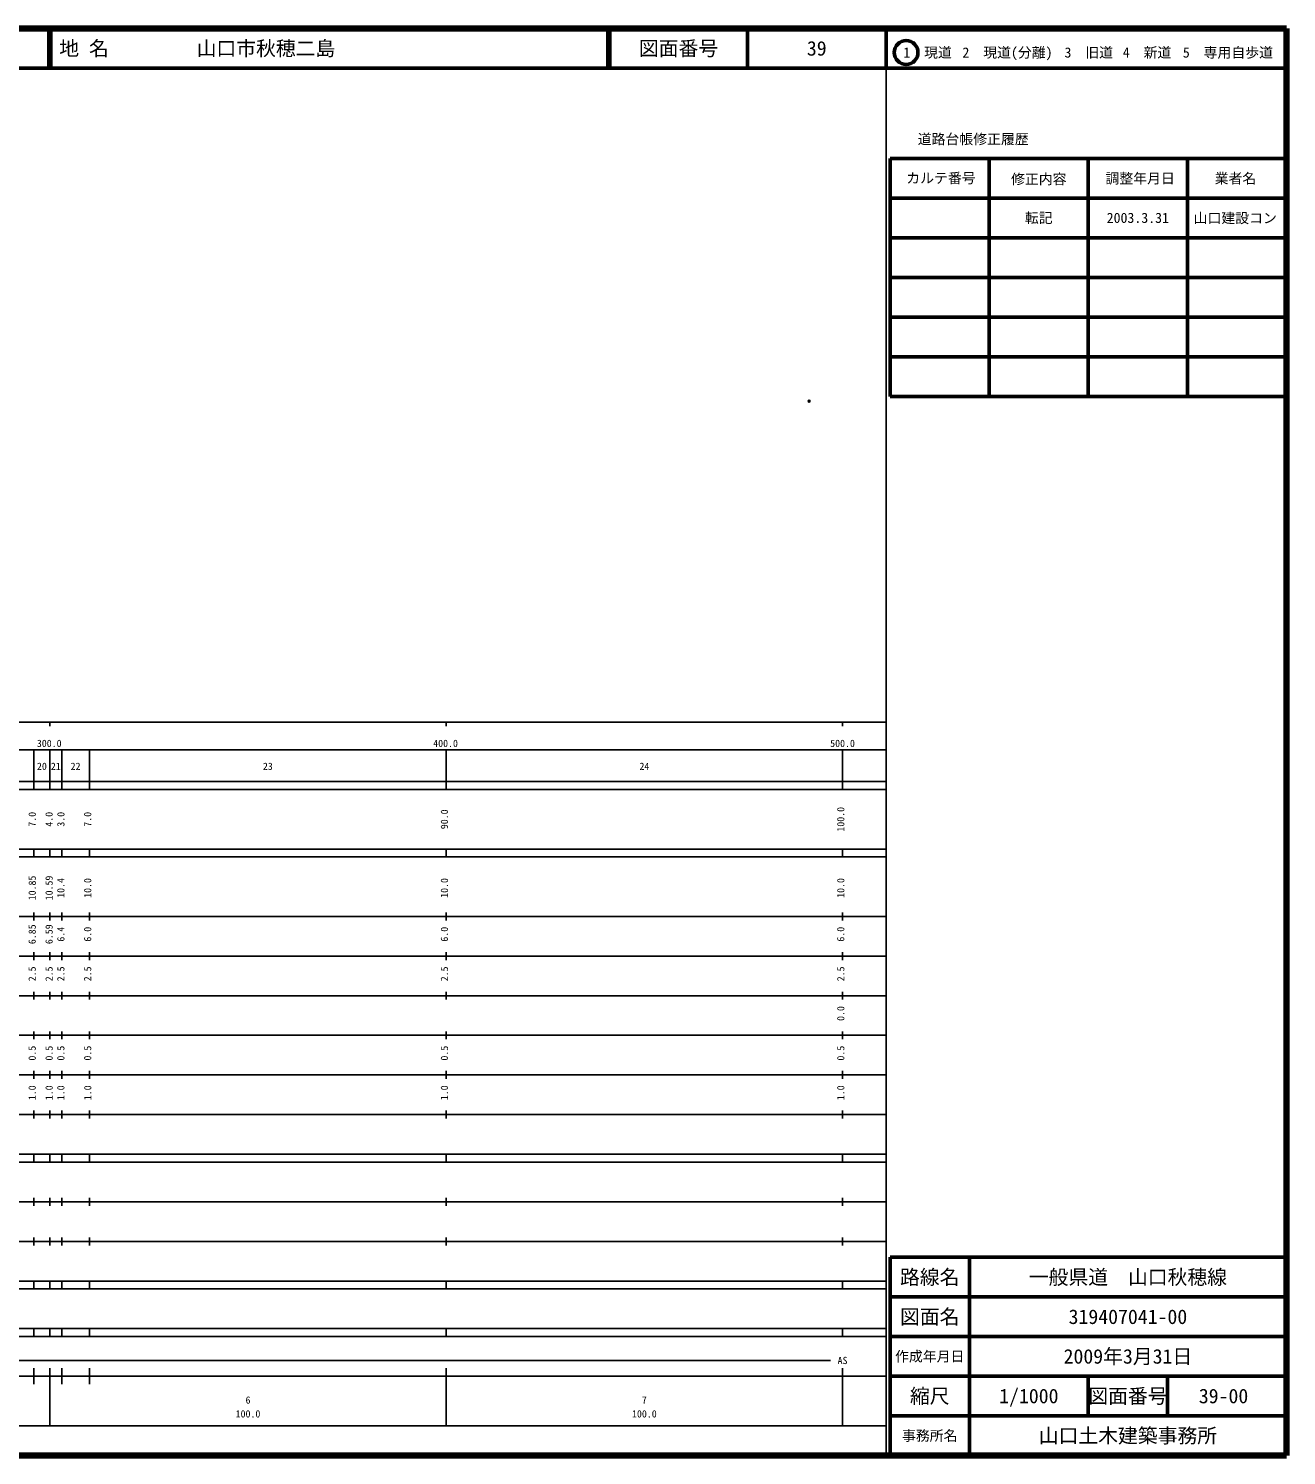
# Model space of a CAD drawing. Units: millimetres on the paper. Extents: x 40 to 680, y 20 to 380.
# Drawn here: x 362.6 to 680, y 20 to 380 of the extents above; entities that cross this region are included whole.
import ezdxf
from ezdxf.enums import TextEntityAlignment as Align

# ---------------------------------------------------------------- set-up
doc = ezdxf.new("R2010")
doc.units = ezdxf.units.MM
doc.header["$PDMODE"] = 32
doc.header["$PDSIZE"] = 0.5
doc.layers.add('M-OTRS', color=6, linetype='Continuous')
doc.layers.add('M-TTL-TXT', color=7, linetype='Continuous')
for name, color, linetype, lineweight in [('M-TTL', 2, 'Continuous', 140), ('M-TTL-BAND', 7, 'Continuous', 25), ('M-TTL-FRAM', 2, 'Continuous', 50), ('M-TTL-LINE', 7, 'Continuous', 50)]:
    doc.layers.add(name, color=color, linetype=linetype, lineweight=lineweight)
doc.styles.add('ＭＳ ゴシック', font='')
doc.styles.get('ＭＳ ゴシック').set_extended_font_data('MS Gothic')

msp = doc.modelspace()

# ---------------------------------------------------------------- linework, layer by layer
at = {"layer": 'M-OTRS'}
msp.add_point((559.547, 286.015), dxfattribs=at)
at = {"layer": 'M-TTL'}
for p, q in [((680, 380), (40, 380)), ((680, 20), (680, 380)), ((40, 20), (680, 20))]:
    msp.add_line(p, q, dxfattribs=at)
at = {"layer": 'M-TTL-BAND'}
for p, q in [((579, 20), (579, 370)), ((40, 205), (579, 205)), ((368, 205), (368, 204)), ((468, 205), (468, 204)), ((568, 205), (568, 204)), ((68, 198), (579, 198)), ((364, 188), (364, 198)), ((368, 188), (368, 198)), ((371, 188), (371, 198)), ((378, 188), (378, 198)), ((468, 188), (468, 198)), ((568, 188), (568, 198)), ((40, 190), (579, 190)), ((40, 188), (579, 188)), ((40, 173), (579, 173)), ((364, 171), (364, 173)), ((368, 171), (368, 173)), ((371, 171), (371, 173)), ((378, 171), (378, 173)), ((468, 171), (468, 173)), ((568, 171), (568, 173)), ((40, 171), (579, 171)), ((40, 156), (579, 156)), ((364, 155), (364, 157)), ((368, 155), (368, 157)), ((371, 155), (371, 157)), ((378, 155), (378, 157)), ((468, 155), (468, 157)), ((568, 155), (568, 157)), ((46, 146), (579, 146)), ((364, 145), (364, 147)), ((368, 145), (368, 147)), ((371, 145), (371, 147)), ((378, 145), (378, 147)), ((468, 145), (468, 147)), ((568, 145), (568, 147)), ((364, 135), (364, 137)), ((368, 135), (368, 137)), ((371, 135), (371, 137)), ((378, 135), (378, 137)), ((468, 135), (468, 137)), ((568, 135), (568, 137)), ((52, 136), (579, 136)), ((46, 126), (579, 126)), ((364, 125), (364, 127)), ((368, 125), (368, 127)), ((371, 125), (371, 127)), ((378, 125), (378, 127)), ((468, 125), (468, 127)), ((568, 125), (568, 127)), ((52, 116), (579, 116)), ((364, 115), (364, 117)), ((368, 115), (368, 117)), ((371, 115), (371, 117)), ((378, 115), (378, 117)), ((468, 115), (468, 117)), ((568, 115), (568, 117)), ((46, 106), (579, 106)), ((364, 105), (364, 107)), ((368, 105), (368, 107)), ((371, 105), (371, 107)), ((378, 105), (378, 107)), ((468, 105), (468, 107)), ((568, 105), (568, 107)), ((40, 96), (579, 96)), ((40, 94), (579, 94)), ((364, 94), (364, 96)), ((368, 94), (368, 96)), ((371, 94), (371, 96)), ((378, 94), (378, 96)), ((468, 94), (468, 96)), ((568, 94), (568, 96)), ((49, 84), (579, 84)), ((364, 83), (364, 85)), ((368, 83), (368, 85)), ((371, 83), (371, 85)), ((378, 83), (378, 85)), ((468, 83), (468, 85)), ((568, 83), (568, 85)), ((40, 74), (579, 74)), ((364, 73), (364, 75)), ((368, 73), (368, 75)), ((371, 73), (371, 75)), ((378, 73), (378, 75)), ((468, 73), (468, 75)), ((568, 73), (568, 75)), ((40, 64), (579, 64)), ((40, 62), (579, 62)), ((364, 62), (364, 64)), ((368, 62), (368, 64)), ((371, 62), (371, 64)), ((378, 62), (378, 64)), ((468, 62), (468, 64)), ((568, 62), (568, 64)), ((40, 52), (579, 52)), ((364, 50), (364, 52)), ((368, 50), (368, 52)), ((371, 50), (371, 52)), ((378, 50), (378, 52)), ((468, 50), (468, 52)), ((568, 50), (568, 52)), ((40, 50), (579, 50)), ((71, 44), (565, 44)), ((40, 40), (579, 40)), ((364, 38), (364, 42)), ((368, 27.5), (368, 42)), ((371, 38), (371, 42)), ((378, 38), (378, 42)), ((468, 27.5), (468, 42)), ((568, 27.5), (568, 42)), ((68, 27.5), (579, 27.5))]:
    msp.add_line(p, q, dxfattribs=at)
at = {"layer": 'M-TTL-FRAM'}
for p, q in [((580, 347.197), (580, 287.197)), ((580, 347.197), (680, 347.197)), ((580, 287.197), (680, 287.197)), ((680, 70), (580, 70)), ((580, 70), (580, 20))]:
    msp.add_line(p, q, dxfattribs=at)
at = {"layer": 'M-TTL-LINE'}
for p, q in [((367.75, 380), (367.75, 370)), ((368.25, 380), (368.25, 370)), ((508.747, 380), (508.747, 370)), ((509.247, 380), (509.247, 370)), ((543.997, 380), (543.997, 370)), ((579, 380), (579, 370)), ((40, 370), (680, 370)), ((605, 347.197), (605, 287.197)), ((630, 347.197), (630, 287.197)), ((655, 347.197), (655, 287.197)), ((580, 337.197), (680, 337.197)), ((580, 327.197), (680, 327.197)), ((580, 317.197), (680, 317.197)), ((580, 307.197), (680, 307.197)), ((580, 297.197), (680, 297.197)), ((600, 70), (600, 20)), ((680, 60), (580, 60)), ((680, 50), (580, 50)), ((680, 40), (580, 40)), ((630, 40), (630, 30)), ((650, 40), (650, 30)), ((680, 30), (580, 30))]:
    msp.add_line(p, q, dxfattribs=at)
msp.add_circle((584.031, 373.958), 3, dxfattribs=at)

# ---------------------------------------------------------------- texts
at = {"layer": 'M-TTL-BAND', "style": 'ＭＳ ゴシック'}
for s, p in [('300.0', (367.844, 198.195)), ('400.0', (467.844, 198.195)), ('500.0', (568, 198.195)), ('20', (366, 192.405)), ('21', (369.5, 192.405)), ('22', (374.5, 192.405)), ('23', (423, 192.405)), ('24', (518, 192.405)), ('AS', (568, 42.5)), ('6', (418, 32.523)), ('7', (518, 32.523)), ('100.0', (418, 29.033)), ('100.0', (518, 29.033))]:
    msp.add_text(s, height=1.833, dxfattribs=at).set_placement(p, align=Align.BOTTOM_CENTER)
for s, p in [('7.0', (365, 180.5)), ('4.0', (369.26, 180.5)), ('3.0', (372.238, 180.5)), ('7.0', (379, 180.5)), ('90.0', (469, 180.5)), ('100.0', (569, 180.5)), ('10.85', (365, 163.174)), ('10.59', (369.26, 163.174)), ('10.4', (372.238, 163.174)), ('10.0', (379, 163.174)), ('10.0', (469, 163.174)), ('10.0', (569, 163.174)), ('6.85', (365, 151.5)), ('6.59', (369.26, 151.5)), ('6.4', (372.238, 151.5)), ('6.0', (379, 151.5)), ('6.0', (469, 151.5)), ('6.0', (569, 151.5)), ('2.5', (365, 141.5)), ('2.5', (369.26, 141.5)), ('2.5', (372.238, 141.5)), ('2.5', (379, 141.5)), ('2.5', (469, 141.5)), ('2.5', (569, 141.5)), ('0.0', (569, 131.5)), ('0.5', (365, 121.5)), ('0.5', (369.26, 121.5)), ('0.5', (372.238, 121.5)), ('0.5', (379, 121.5)), ('0.5', (469, 121.5)), ('0.5', (569, 121.5)), ('1.0', (365, 111.5)), ('1.0', (369.26, 111.5)), ('1.0', (372.238, 111.5)), ('1.0', (379, 111.5)), ('1.0', (469, 111.5)), ('1.0', (569, 111.5))]:
    msp.add_text(s, height=1.833, rotation=90, dxfattribs=at).set_placement(p, align=Align.BOTTOM_CENTER)
at = {"layer": 'M-TTL-TXT', "style": 'ＭＳ ゴシック'}
for s, p in [('地 名', (370.38, 375)), ('山口市秋穂二島', (405.024, 375))]:
    msp.add_text(s, height=3.666, dxfattribs=at).set_placement(p, align=Align.MIDDLE_LEFT)
for s, height, p in [('図面番号', 3.666, (526.622, 375)), ('39', 3.666, (561.497, 375)), ('1\u3000現道', 2.566, (589.448, 373.958)), ('2\u3000現道(分離)', 2.566, (609.619, 373.958)), ('3\u3000旧道', 2.566, (630.121, 373.958)), ('4\u3000新道', 2.566, (644.824, 373.958)), ('5\u3000専用自歩道', 2.566, (665.228, 373.958)), ('道路台帳修正履歴', 2.566, (600.968, 352.113)), ('カルテ番号', 2.566, (592.839, 342.277)), ('修正内容', 2.566, (617.509, 342.023)), ('調整年月日', 2.566, (643.089, 342.197)), ('業者名', 2.566, (667.134, 342.197)), ('転記', 2.566, (617.5, 332.245)), ('2003.3.31', 2.566, (642.5, 332.245)), ('山口建設コン', 2.566, (667.077, 332.189)), ('路線名', 3.666, (590, 65)), ('路線名', 3.666, (590, 65)), ('一般県道\u3000山口秋穂線', 3.666, (640, 65)), ('図面名', 3.666, (590, 55)), ('図面名', 3.666, (590, 55)), ('319407041-00', 3.666, (640, 55)), ('2009年3月31日', 3.666, (640, 45)), ('作成年月日', 2.566, (590, 45)), ('作成年月日', 2.566, (590, 45)), ('縮尺', 3.666, (590, 35)), ('縮尺', 3.666, (590, 35)), ('1/1000', 3.666, (615, 35)), ('図面番号', 3.666, (640, 35)), ('図面番号', 3.666, (640, 35)), ('39-00', 3.666, (664.125, 35)), ('事務所名', 2.566, (590, 25)), ('事務所名', 2.566, (590, 25)), ('山口土木建築事務所', 3.666, (640, 25))]:
    msp.add_text(s, height=height, dxfattribs=at).set_placement(p, align=Align.MIDDLE_CENTER)

doc.saveas('drawing.dxf')
